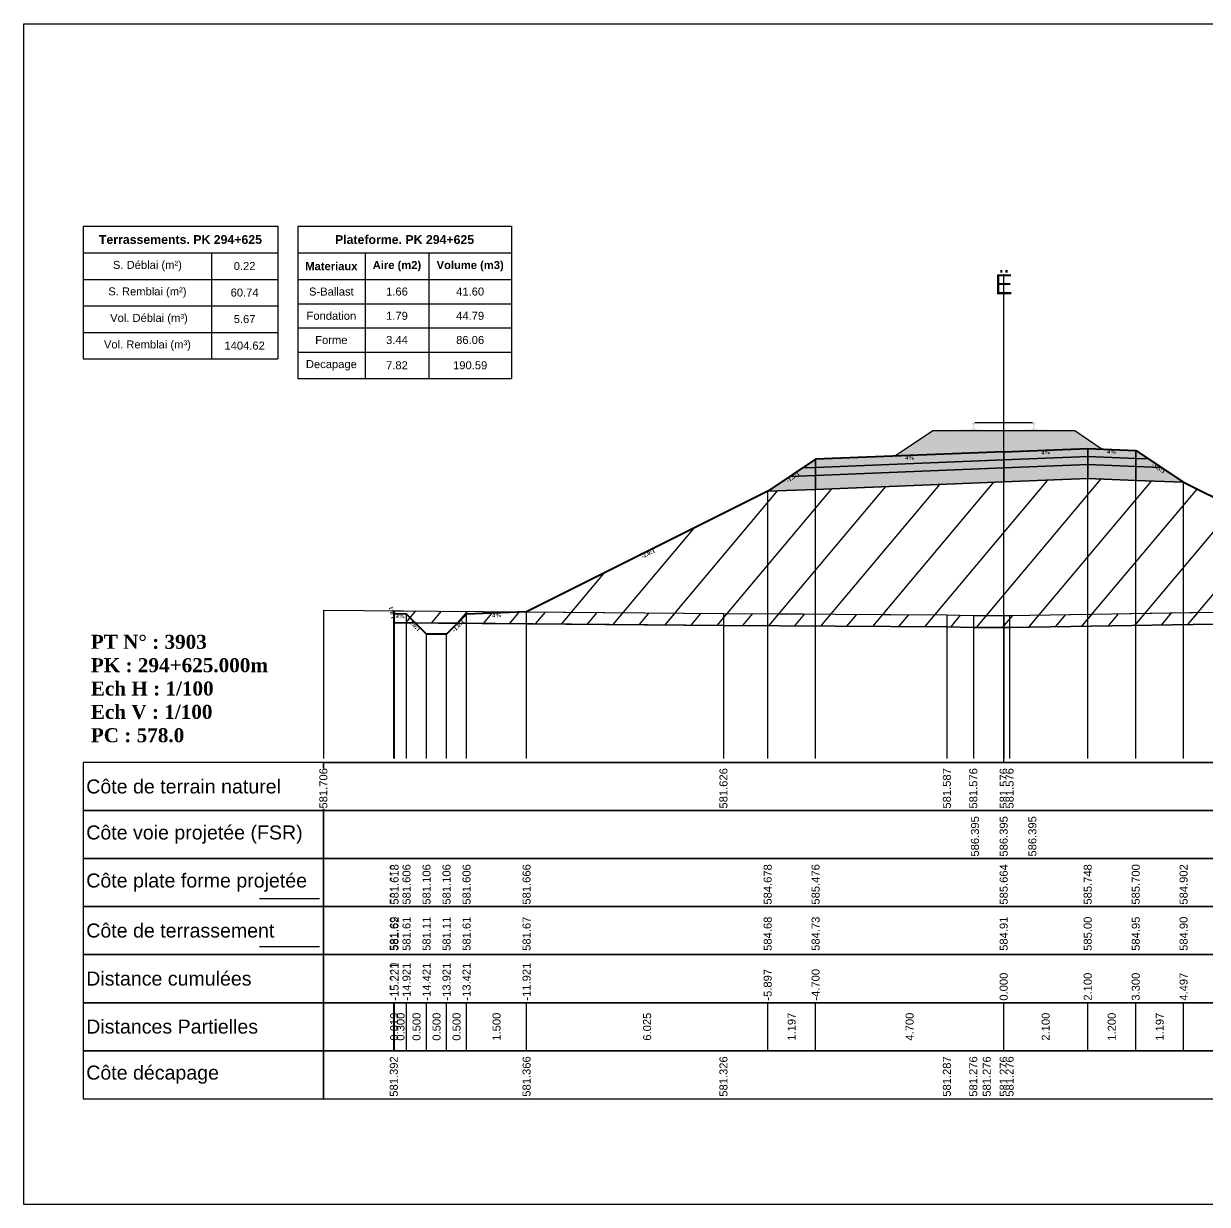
# Model space of a CAD drawing. Header units: millimetres. Extents: x 2762 to 3076, y 916 to 3305.
# Drawn here: x 2797.56 to 2827.14, y 2775.65 to 2805.15 of the extents above; entities that cross this region are included whole.
import ezdxf

# ---------------------------------------------------------------- set-up
doc = ezdxf.new("R2010")
doc.units = ezdxf.units.MM
doc.header["$LTSCALE"] = 2
doc.linetypes.add('CACHE', pattern=[9.525, 6.35, -3.175])
doc.linetypes.add('DASHED', pattern=[0.75, 0.5, -0.25])
for name, color, linetype in [('C-ANNO-TABL', 1, 'Continuous'), ('C-ANNO-TABL-TEXT', 150, 'Continuous'), ('C-ANNO-TABL-TITL', 150, 'Continuous'), ('C-ANNO-TABL-TTBL', 5, 'Continuous'), ('C-ROAD-CORR', 5, 'Continuous'), ('C-ROAD-SCTN', 7, 'Continuous')]:
    doc.layers.add(name, color=color, linetype=linetype)
doc.styles.add('ARIAL', font='arial.ttf')
doc.styles.add('C3D_Etiquette', font='romans.shx')
doc.styles.add('C3D_Profil_Travers', font='romans.shx')
doc.styles.get("Standard").update_dxf_attribs({"font": 'arial.ttf'})

msp = doc.modelspace()

# ---------------------------------------------------------------- hatches: boundary and pattern name
at = {"linetype": 'Continuous', "lineweight": -3}
msp.add_hatch(color=254, dxfattribs=at).paths.add_polyline_path([(2820.837, 2794.795), (2820.837, 2794.98), (2820.952, 2795.001), (2821.3, 2795.001), (2821.3, 2795.007), (2821.226, 2795.007), (2821.226, 2795.016), (2821.227, 2795.017), (2821.229, 2795.018), (2821.23, 2795.018), (2821.25, 2795.02), (2821.253, 2795.02), (2821.256, 2795.022), (2821.284, 2795.032), (2821.287, 2795.033), (2821.288, 2795.035), (2821.289, 2795.036), (2821.29, 2795.04), (2821.291, 2795.047), (2821.292, 2795.056), (2821.293, 2795.067), (2821.293, 2795.091), (2821.292, 2795.107), (2821.292, 2795.113), (2821.291, 2795.119), (2821.29, 2795.123), (2821.29, 2795.125), (2821.289, 2795.129), (2821.288, 2795.13), (2821.287, 2795.132), (2821.286, 2795.133), (2821.285, 2795.134), (2821.269, 2795.14), (2821.267, 2795.141), (2821.266, 2795.142), (2821.265, 2795.144), (2821.265, 2795.146), (2821.265, 2795.164), (2821.266, 2795.169), (2821.267, 2795.171), (2821.269, 2795.173), (2821.271, 2795.175), (2821.274, 2795.176), (2821.275, 2795.176), (2821.279, 2795.177), (2821.283, 2795.178), (2821.286, 2795.178), (2821.29, 2795.178), (2821.295, 2795.178), (2821.298, 2795.178), (2821.301, 2795.179), (2821.305, 2795.178), (2821.308, 2795.178), (2821.312, 2795.178), (2821.317, 2795.178), (2821.32, 2795.178), (2821.324, 2795.177), (2821.328, 2795.176), (2821.329, 2795.176), (2821.331, 2795.175), (2821.334, 2795.173), (2821.336, 2795.171), (2821.337, 2795.169), (2821.337, 2795.164), (2821.337, 2795.146), (2821.337, 2795.144), (2821.337, 2795.142), (2821.336, 2795.141), (2821.334, 2795.14), (2821.318, 2795.134), (2821.317, 2795.133), (2821.315, 2795.132), (2821.314, 2795.13), (2821.314, 2795.129), (2821.313, 2795.125), (2821.312, 2795.123), (2821.312, 2795.119), (2821.311, 2795.113), (2821.31, 2795.107), (2821.31, 2795.091), (2821.31, 2795.067), (2821.311, 2795.056), (2821.312, 2795.047), (2821.313, 2795.04), (2821.314, 2795.036), (2821.315, 2795.035), (2821.316, 2795.033), (2821.318, 2795.032), (2821.347, 2795.022), (2821.35, 2795.02), (2821.353, 2795.02), (2821.373, 2795.018), (2821.374, 2795.018), (2821.375, 2795.017), (2821.376, 2795.016), (2821.376, 2795.007), (2821.302, 2795.007), (2821.302, 2795.001), (2821.506, 2795.001), (2821.638, 2794.97), (2822.472, 2794.97), (2822.603, 2795.001), (2822.807, 2795.001), (2822.807, 2795.007), (2822.733, 2795.007), (2822.733, 2795.016), (2822.734, 2795.017), (2822.736, 2795.018), (2822.737, 2795.018), (2822.757, 2795.02), (2822.76, 2795.02), (2822.763, 2795.022), (2822.791, 2795.032), (2822.794, 2795.033), (2822.795, 2795.035), (2822.796, 2795.036), (2822.797, 2795.04), (2822.798, 2795.047), (2822.799, 2795.056), (2822.8, 2795.067), (2822.8, 2795.091), (2822.799, 2795.107), (2822.799, 2795.113), (2822.798, 2795.119), (2822.797, 2795.123), (2822.797, 2795.125), (2822.796, 2795.129), (2822.795, 2795.13), (2822.794, 2795.132), (2822.793, 2795.133), (2822.792, 2795.134), (2822.776, 2795.14), (2822.774, 2795.141), (2822.773, 2795.142), (2822.772, 2795.144), (2822.772, 2795.146), (2822.772, 2795.164), (2822.773, 2795.169), (2822.774, 2795.171), (2822.776, 2795.173), (2822.778, 2795.175), (2822.781, 2795.176), (2822.782, 2795.176), (2822.786, 2795.177), (2822.79, 2795.178), (2822.793, 2795.178), (2822.797, 2795.178), (2822.802, 2795.178), (2822.805, 2795.178), (2822.808, 2795.179), (2822.812, 2795.178), (2822.815, 2795.178), (2822.819, 2795.178), (2822.824, 2795.178), (2822.827, 2795.178), (2822.831, 2795.177), (2822.835, 2795.176), (2822.836, 2795.176), (2822.838, 2795.175), (2822.841, 2795.173), (2822.843, 2795.171), (2822.844, 2795.169), (2822.844, 2795.164), (2822.844, 2795.146), (2822.844, 2795.144), (2822.844, 2795.142), (2822.843, 2795.141), (2822.841, 2795.14), (2822.825, 2795.134), (2822.824, 2795.133), (2822.822, 2795.132), (2822.821, 2795.13), (2822.821, 2795.129), (2822.82, 2795.125), (2822.819, 2795.123), (2822.819, 2795.119), (2822.818, 2795.113), (2822.817, 2795.107), (2822.817, 2795.091), (2822.817, 2795.067), (2822.818, 2795.056), (2822.819, 2795.047), (2822.82, 2795.04), (2822.821, 2795.036), (2822.822, 2795.035), (2822.823, 2795.033), (2822.825, 2795.032), (2822.854, 2795.022), (2822.857, 2795.02), (2822.86, 2795.02), (2822.88, 2795.018), (2822.881, 2795.018), (2822.882, 2795.017), (2822.883, 2795.016), (2822.883, 2795.007), (2822.809, 2795.007), (2822.809, 2795.001), (2823.157, 2795.001), (2823.272, 2794.98), (2823.272, 2794.795)])
h = msp.add_hatch(dxfattribs=at)
h.set_pattern_fill('GRAVEL', color=252, scale=0.009, style=0)
h.set_pattern_definition([(228.0128, (2819.486781, 2794.566807), (-1.8288, -2.0574), [0.030755, -3.0447435]), (184.96974, (2819.466207, 2794.543947), (2.743199999, 0.228600013), [0.0527764, -5.2248644]), (132.51045, (2819.413629, 2794.539375), (2.286, -2.5146), [0.0372133, -3.684125]), (267.2737, (2819.324475, 2794.482225), (0.2286, 4.572), [0.0480604, -4.7579794]), (292.83365, (2819.322189, 2794.434219), (-1.143, 2.7432), [0.047127, -4.6655827]), (357.2737, (2819.340477, 2794.390785), (-4.572, 0.2286), [0.0480604, -4.7579794]), (37.69424, (2819.388483, 2794.388499), (-2.9718, -2.286), [0.0635574, -6.2921804]), (72.25533, (2819.438775, 2794.427361), (1.6002, 5.0292), [0.0600048, -5.940473]), (121.42957, (2819.457063, 2794.484511), (-1.8288, 2.9718), [0.048223, -4.774099]), (175.23636, (2819.431917, 2794.52566), (2.5146, -0.2286), [0.055054, -2.697654]), (222.39744, (2819.377053, 2794.5302314), (-2.7432, -2.5146), [0.071197, -7.0485095]), (138.81407, (2819.55079, 2794.47994), (-1.6002, 1.3716), [0.0243004, -2.405751]), (171.46923, (2819.532501, 2794.495941), (2.9718, -0.4572), [0.0462314, -4.5769175]), (225, (2819.48678, 2794.5028), (-3e-17, -0.2286), [0.032329, -0.29096]), (203.1986, (2819.47078, 2794.53023), (1.143, 0.4572), [0.01741, -1.723556]), (291.8014, (2819.454777, 2794.523373), (-0.2286, 0.6858), [0.024621, -1.206428]), (30.9638, (2819.46392, 2794.500513), (0.6858, 0.4572), [0.039989, -1.292967]), (161.565, (2819.49821, 2794.52109), (0.4572, -0.2286), [0.028916, -0.693981]), (16.38954, (2819.322189, 2794.523373), (2.286, 0.6858), [0.040508, -4.0102944]), (70.34618, (2819.361051, 2794.534803), (-0.9144, -2.5146), [0.033984, -3.3643994]), (293.1986, (2819.49821, 2794.566807), (-0.4572, 1.143), [0.034819, -1.7061465]), (343.61046, (2819.511927, 2794.534803), (-2.286, 0.6858), [0.040508, -4.0102944]), (339.44395, (2819.32219, 2794.381641), (-1.143, 0.4572), [0.039063, -1.914096]), (294.77514, (2819.358765, 2794.367925), (-1.143, 2.5146), [0.0327305, -3.2403234]), (66.8014, (2819.500497, 2794.338207), (0.4572, 1.143), [0.034819, -1.7061465]), (17.35402, (2819.514213, 2794.370211), (-2.9718, -0.9144), [0.0383204, -3.793714]), (69.44395, (2819.388483, 2794.338207), (-0.4572, -1.143), [0.0195316, -1.933628]), (101.3099, (2819.48678, 2794.338207), (-0.2286, 0.9144), [0.011656, -1.1539795]), (165.9638, (2819.484495, 2794.34964), (0.6858, -0.2286), [0.047127, -0.895415]), (186.009, (2819.438775, 2794.361067), (2.286, 0.2286), [0.043674, -4.323723]), (303.69, (2819.46392, 2794.47994), (-0.2286, 0.4572), [0.032969, -0.79126]), (353.15723, (2819.482209, 2794.452507), (3.8862, -0.4572), [0.05756, -5.698441]), (60.9454, (2819.53936, 2794.44565), (-0.9144, -1.6002), [0.023536, -2.330045]), (90, (2819.5508, 2794.46622), (-0.2286, 0.2286), [0.013716, -0.214884]), (120.25644, (2819.434203, 2794.367925), (0.9144, -1.6002), [0.031758, -3.1440547]), (48.0128, (2819.418201, 2794.395357), (1.8288, 2.0574), [0.06151, -3.0139886]), (0, (2819.45935, 2794.44108), (0.2286, 0.2286), [0.059436, -0.169164]), (325.30485, (2819.518785, 2794.441077), (2.286, -1.6002), [0.036145, -3.5783385]), (254.0546, (2819.548503, 2794.420503), (-0.2286, -0.9144), [0.033285, -1.6309485]), (207.64598, (2819.539359, 2794.388499), (-4.3434, -2.286), [0.054193, -5.365122]), (175.42608, (2819.491353, 2794.363353), (-2.9718, 0.2286), [0.0573327, -5.675926])])
h.paths.add_polyline_path([(2819.322, 2794.338), (2820.28, 2794.977), (2823.83, 2794.977), (2824.519, 2794.517), (2824.155, 2794.532)])
h = msp.add_hatch(color=11, dxfattribs=at)
h.paths.add_polyline_path([(2825.355, 2794.284), (2825.355, 2794.484), (2825.674, 2794.271)])
h.paths.add_polyline_path([(2824.155, 2794.332), (2824.155, 2794.532), (2825.355, 2794.484), (2825.355, 2794.284)])
h.paths.add_polyline_path([(2822.055, 2794.248), (2822.055, 2794.448), (2824.155, 2794.532), (2824.155, 2794.332)])
h.paths.add_polyline_path([(2817.355, 2794.06), (2817.355, 2794.26), (2822.055, 2794.448), (2822.055, 2794.248)])
h.paths.add_polyline_path([(2817.035, 2794.047), (2817.355, 2794.26), (2817.355, 2794.06)])
h = msp.add_hatch(color=30, dxfattribs=at)
h.paths.add_polyline_path([(2825.355, 2794.084), (2825.355, 2794.284), (2825.674, 2794.271), (2825.993, 2794.058)])
h.paths.add_polyline_path([(2824.155, 2794.132), (2824.155, 2794.332), (2825.355, 2794.284), (2825.355, 2794.084)])
h.paths.add_polyline_path([(2822.055, 2794.048), (2822.055, 2794.248), (2824.155, 2794.332), (2824.155, 2794.132)])
h.paths.add_polyline_path([(2817.355, 2793.86), (2817.355, 2794.06), (2822.055, 2794.248), (2822.055, 2794.048)])
h.paths.add_polyline_path([(2816.716, 2793.834), (2817.035, 2794.047), (2817.355, 2794.06), (2817.355, 2793.86)])
h = msp.add_hatch(color=83, dxfattribs=at)
h.paths.add_polyline_path([(2825.355, 2793.734), (2825.355, 2794.084), (2825.993, 2794.058), (2826.551, 2793.686)])
h.paths.add_polyline_path([(2824.155, 2793.782), (2824.155, 2794.132), (2825.355, 2794.084), (2825.355, 2793.734)])
h.paths.add_polyline_path([(2822.055, 2793.698), (2822.055, 2794.048), (2824.155, 2794.132), (2824.155, 2793.782)])
h.paths.add_polyline_path([(2817.355, 2793.51), (2817.355, 2793.86), (2822.055, 2794.048), (2822.055, 2793.698)])
h.paths.add_polyline_path([(2816.158, 2793.462), (2816.716, 2793.834), (2817.355, 2793.86), (2817.355, 2793.51)])
h = msp.add_hatch(dxfattribs=at)
h.set_pattern_fill('_U', color=3, angle=50, style=0, pattern_type=0)
h.set_pattern_definition([(50, (2808.4071, 2790.1632), (-0.766044, 0.642788), [])])
h.paths.add_polyline_path([(2808.407, 2790.163), (2808.633, 2790.389), (2810.133, 2790.449), (2816.158, 2793.462), (2824.155, 2793.782), (2826.551, 2793.686), (2832.867, 2790.528), (2832.867, 2790.228), (2822.203, 2790.06), (2821.296, 2790.059), (2820.635, 2790.071), (2815.053, 2790.11)])
h.paths.add_polyline_path([(2806.815, 2790.176), (2806.815, 2790.476), (2806.833, 2790.401), (2807.133, 2790.389), (2807.351, 2790.172)])
h = msp.add_hatch(dxfattribs=at)
h.set_pattern_fill('_U', color=150, scale=0.5, angle=50, style=0, pattern_type=0)
h.set_pattern_definition([(50, (2808.4071, 2790.1632), (-0.383022, 0.321394), [])])
h.paths.add_polyline_path([(2808.407, 2790.163), (2808.633, 2790.389), (2810.133, 2790.449), (2815.053, 2790.41), (2820.635, 2790.371), (2821.296, 2790.359), (2822.203, 2790.36), (2832.867, 2790.528), (2832.867, 2790.228), (2822.203, 2790.06), (2821.296, 2790.059), (2820.635, 2790.071), (2815.053, 2790.11)])
h.paths.add_polyline_path([(2806.815, 2790.476), (2810.133, 2790.449), (2808.633, 2790.389), (2808.407, 2790.163), (2807.351, 2790.172), (2807.133, 2790.389), (2806.833, 2790.401)])
h.paths.add_polyline_path([(2806.815, 2790.176), (2806.815, 2790.476), (2806.833, 2790.401), (2807.133, 2790.389), (2807.351, 2790.172)])

# ---------------------------------------------------------------- linework, layer by layer
at = {"color": 7, "linetype": 'Continuous', "lineweight": -3}
for p, q in [((2822.055, 2786.684), (2822.055, 2798.884)), ((2805.054, 2786.684), (2839.056, 2786.684)), ((2806.815, 2779.484), (2806.815, 2780.684)), ((2806.833, 2779.484), (2806.833, 2780.684)), ((2806.833, 2779.484), (2806.833, 2780.684)), ((2807.133, 2779.484), (2807.133, 2780.684)), ((2807.133, 2779.484), (2807.133, 2780.684)), ((2807.633, 2779.484), (2807.633, 2780.684)), ((2807.633, 2779.484), (2807.633, 2780.684)), ((2808.133, 2779.484), (2808.133, 2780.684)), ((2808.133, 2779.484), (2808.133, 2780.684)), ((2808.633, 2779.484), (2808.633, 2780.684)), ((2808.633, 2779.484), (2808.633, 2780.684)), ((2810.133, 2779.484), (2810.133, 2780.684)), ((2810.133, 2779.484), (2810.133, 2780.684)), ((2816.158, 2779.484), (2816.158, 2780.684)), ((2816.158, 2779.484), (2816.158, 2780.684)), ((2817.355, 2779.484), (2817.355, 2780.684)), ((2817.355, 2779.484), (2817.355, 2780.684)), ((2822.055, 2779.484), (2822.055, 2780.684)), ((2822.055, 2779.484), (2822.055, 2780.684)), ((2824.155, 2779.484), (2824.155, 2780.684)), ((2824.155, 2779.484), (2824.155, 2780.684)), ((2825.355, 2779.484), (2825.355, 2780.684)), ((2825.355, 2779.484), (2825.355, 2780.684)), ((2826.551, 2779.484), (2826.551, 2780.684)), ((2826.551, 2779.484), (2826.551, 2780.684))]:
    msp.add_line(p, q, dxfattribs=at)
at = {"color": 251, "linetype": 'Continuous', "lineweight": -3}
for p, q in [((2819.322, 2794.338), (2820.28, 2794.977)), ((2820.28, 2794.977), (2823.83, 2794.977)), ((2823.83, 2794.977), (2824.519, 2794.517)), ((2824.155, 2794.532), (2819.322, 2794.338)), ((2822.055, 2794.448), (2824.155, 2794.532)), ((2824.519, 2794.517), (2824.155, 2794.532)), ((2824.155, 2794.332), (2824.155, 2794.532)), ((2824.155, 2794.532), (2825.355, 2794.484)), ((2824.155, 2794.532), (2824.155, 2794.332)), ((2817.035, 2794.047), (2817.355, 2794.26)), ((2817.355, 2794.26), (2822.055, 2794.448)), ((2817.355, 2794.06), (2817.355, 2794.26)), ((2817.355, 2794.26), (2817.355, 2794.06)), ((2822.055, 2794.248), (2817.355, 2794.06)), ((2822.055, 2794.248), (2822.055, 2794.448)), ((2822.055, 2794.448), (2822.055, 2794.248)), ((2824.155, 2794.332), (2822.055, 2794.248)), ((2825.355, 2794.284), (2824.155, 2794.332)), ((2825.355, 2794.284), (2825.355, 2794.484)), ((2825.355, 2794.484), (2825.674, 2794.271)), ((2825.355, 2794.484), (2825.355, 2794.284)), ((2825.674, 2794.271), (2825.355, 2794.284)), ((2817.355, 2794.06), (2817.035, 2794.047))]:
    msp.add_line(p, q, dxfattribs=at)
at = {"color": 53, "linetype": 'Continuous', "lineweight": -3}
for p, q in [((2817.355, 2794.06), (2822.055, 2794.248)), ((2822.055, 2794.248), (2824.155, 2794.332)), ((2822.055, 2794.048), (2822.055, 2794.248)), ((2822.055, 2794.248), (2822.055, 2794.048)), ((2824.155, 2794.132), (2824.155, 2794.332)), ((2824.155, 2794.332), (2825.355, 2794.284)), ((2824.155, 2794.332), (2824.155, 2794.132)), ((2825.355, 2794.084), (2825.355, 2794.284)), ((2825.355, 2794.284), (2825.674, 2794.271)), ((2825.355, 2794.284), (2825.355, 2794.084)), ((2825.674, 2794.271), (2825.993, 2794.058)), ((2816.716, 2793.834), (2817.035, 2794.047)), ((2817.035, 2794.047), (2817.355, 2794.06)), ((2817.355, 2793.86), (2817.355, 2794.06)), ((2817.355, 2794.06), (2817.355, 2793.86)), ((2822.055, 2794.048), (2817.355, 2793.86)), ((2817.355, 2793.86), (2822.055, 2794.048)), ((2824.155, 2794.132), (2822.055, 2794.048)), ((2822.055, 2794.048), (2824.155, 2794.132)), ((2822.055, 2793.698), (2822.055, 2794.048)), ((2822.055, 2794.048), (2822.055, 2793.698)), ((2825.355, 2794.084), (2824.155, 2794.132)), ((2824.155, 2793.782), (2824.155, 2794.132)), ((2824.155, 2794.132), (2825.355, 2794.084)), ((2824.155, 2794.132), (2824.155, 2793.782)), ((2825.993, 2794.058), (2825.355, 2794.084)), ((2825.355, 2793.734), (2825.355, 2794.084)), ((2825.355, 2794.084), (2825.993, 2794.058)), ((2825.355, 2794.084), (2825.355, 2793.734)), ((2825.993, 2794.058), (2826.551, 2793.686)), ((2816.158, 2793.462), (2816.716, 2793.834)), ((2817.355, 2793.86), (2816.716, 2793.834)), ((2816.716, 2793.834), (2817.355, 2793.86)), ((2817.355, 2793.51), (2817.355, 2793.86)), ((2817.355, 2793.86), (2817.355, 2793.51)), ((2822.055, 2793.698), (2817.355, 2793.51)), ((2824.155, 2793.782), (2822.055, 2793.698)), ((2825.355, 2793.734), (2824.155, 2793.782)), ((2826.551, 2793.686), (2825.355, 2793.734)), ((2817.355, 2793.51), (2816.158, 2793.462))]:
    msp.add_line(p, q, dxfattribs=at)
at = {"color": 253, "linetype": 'Continuous', "lineweight": -3}
for p, q in [((2816.158, 2793.462), (2824.155, 2793.782)), ((2824.155, 2793.782), (2826.551, 2793.686)), ((2826.551, 2793.686), (2832.867, 2790.528)), ((2810.133, 2790.449), (2816.158, 2793.462)), ((2806.815, 2790.476), (2810.133, 2790.449)), ((2806.833, 2790.401), (2806.815, 2790.476)), ((2806.815, 2790.176), (2806.815, 2790.476)), ((2806.815, 2790.476), (2806.833, 2790.401)), ((2806.815, 2790.176), (2806.815, 2790.476)), ((2806.815, 2790.476), (2806.833, 2790.401)), ((2807.133, 2790.389), (2806.833, 2790.401)), ((2806.833, 2790.401), (2807.133, 2790.389)), ((2806.833, 2790.401), (2807.133, 2790.389)), ((2807.351, 2790.172), (2807.133, 2790.389)), ((2807.133, 2790.389), (2807.351, 2790.172)), ((2807.133, 2790.389), (2807.351, 2790.172)), ((2808.407, 2790.163), (2808.633, 2790.389)), ((2808.633, 2790.389), (2808.407, 2790.163)), ((2808.407, 2790.163), (2808.633, 2790.389)), ((2808.633, 2790.389), (2810.133, 2790.449)), ((2810.133, 2790.449), (2808.633, 2790.389)), ((2808.633, 2790.389), (2810.133, 2790.449)), ((2810.133, 2790.449), (2815.053, 2790.41)), ((2815.053, 2790.41), (2820.635, 2790.371)), ((2822.203, 2790.36), (2832.867, 2790.528)), ((2807.351, 2790.172), (2806.815, 2790.176)), ((2807.351, 2790.172), (2806.815, 2790.176)), ((2808.407, 2790.163), (2807.351, 2790.172)), ((2807.351, 2790.172), (2808.407, 2790.163)), ((2807.633, 2789.889), (2807.351, 2790.172)), ((2808.407, 2790.163), (2808.133, 2789.889)), ((2815.053, 2790.11), (2808.407, 2790.163)), ((2815.053, 2790.11), (2808.407, 2790.163)), ((2820.635, 2790.071), (2815.053, 2790.11)), ((2820.635, 2790.071), (2815.053, 2790.11)), ((2820.635, 2790.371), (2821.296, 2790.359)), ((2821.296, 2790.359), (2822.203, 2790.36)), ((2832.867, 2790.228), (2822.203, 2790.06)), ((2832.867, 2790.228), (2822.203, 2790.06)), ((2808.133, 2789.889), (2807.633, 2789.889)), ((2821.296, 2790.059), (2820.635, 2790.071)), ((2821.296, 2790.059), (2820.635, 2790.071)), ((2822.203, 2790.06), (2821.296, 2790.059)), ((2822.203, 2790.06), (2821.296, 2790.059))]:
    msp.add_line(p, q, dxfattribs=at)
at = {"color": 8, "linetype": 'CACHE', "lineweight": -3}
for p, q in [((2822.055, 2786.784), (2822.055, 2793.698)), ((2822.055, 2786.784), (2822.055, 2793.698)), ((2824.155, 2786.784), (2824.155, 2793.782)), ((2825.355, 2786.784), (2825.355, 2793.734)), ((2826.551, 2786.784), (2826.551, 2793.686)), ((2816.158, 2786.784), (2816.158, 2793.462)), ((2817.355, 2786.784), (2817.355, 2793.51)), ((2806.815, 2786.784), (2806.815, 2790.476)), ((2806.833, 2786.784), (2806.833, 2790.401)), ((2807.133, 2786.784), (2807.133, 2790.389)), ((2808.633, 2786.784), (2808.633, 2790.389)), ((2810.133, 2786.784), (2810.133, 2790.449)), ((2807.633, 2786.784), (2807.633, 2789.889)), ((2808.133, 2786.784), (2808.133, 2789.889))]:
    msp.add_line(p, q, dxfattribs=at)
at = {"color": 105, "linetype": 'DASHED', "lineweight": -3, "ltscale": 2}
for p, q in [((2805.055, 2790.49), (2815.053, 2790.41)), ((2815.053, 2790.41), (2820.635, 2790.371)), ((2822.203, 2790.36), (2839.055, 2790.626)), ((2820.635, 2790.371), (2821.296, 2790.359)), ((2821.296, 2790.359), (2822.055, 2790.36)), ((2822.055, 2790.36), (2822.203, 2790.36))]:
    msp.add_line(p, q, dxfattribs=at)
at = {"color": 98, "linetype": 'CACHE', "lineweight": -3}
for p, q in [((2805.055, 2790.49), (2805.055, 2786.784)), ((2815.053, 2790.41), (2815.053, 2786.784)), ((2820.635, 2790.371), (2820.635, 2786.784)), ((2821.296, 2790.359), (2821.296, 2786.784)), ((2822.055, 2790.36), (2822.055, 2786.784)), ((2822.203, 2790.36), (2822.203, 2786.784))]:
    msp.add_line(p, q, dxfattribs=at)
at = {"color": 6, "linetype": 'Continuous', "lineweight": -3}
for p, q in [((2806.815, 2790.176), (2810.133, 2790.149)), ((2810.133, 2790.149), (2815.053, 2790.11)), ((2815.053, 2790.11), (2820.635, 2790.071)), ((2822.203, 2790.06), (2832.867, 2790.228)), ((2820.635, 2790.071), (2821.296, 2790.059)), ((2821.296, 2790.059), (2821.632, 2790.06)), ((2821.632, 2790.06), (2822.055, 2790.06)), ((2822.055, 2790.06), (2822.203, 2790.06))]:
    msp.add_line(p, q, dxfattribs=at)
at = {"color": 154, "linetype": 'Continuous', "lineweight": -3}
msp.add_line((2803.454, 2783.284), (2804.954, 2783.284), dxfattribs=at)
at = {"color": 1, "linetype": 'Continuous', "lineweight": -3}
msp.add_line((2803.454, 2782.084), (2804.954, 2782.084), dxfattribs=at)
at = {"color": 7, "linetype": 'Continuous', "lineweight": -3}
for points in [[(2805.054, 2785.484), (2805.054, 2786.684), (2799.054, 2786.684), (2799.054, 2785.484)], [(2805.054, 2785.484), (2839.056, 2785.484), (2839.056, 2786.684), (2805.054, 2786.684)], [(2805.054, 2784.284), (2805.054, 2785.484), (2799.054, 2785.484), (2799.054, 2784.284)], [(2805.054, 2784.284), (2839.056, 2784.284), (2839.056, 2785.484), (2805.054, 2785.484)], [(2805.054, 2783.084), (2805.054, 2784.284), (2799.054, 2784.284), (2799.054, 2783.084)], [(2805.054, 2783.084), (2839.056, 2783.084), (2839.056, 2784.284), (2805.054, 2784.284)], [(2805.054, 2781.884), (2805.054, 2783.084), (2799.054, 2783.084), (2799.054, 2781.884)], [(2805.054, 2781.884), (2839.056, 2781.884), (2839.056, 2783.084), (2805.054, 2783.084)], [(2805.054, 2780.684), (2805.054, 2781.884), (2799.054, 2781.884), (2799.054, 2780.684)], [(2805.054, 2780.684), (2839.056, 2780.684), (2839.056, 2781.884), (2805.054, 2781.884)], [(2805.054, 2779.484), (2805.054, 2780.684), (2799.054, 2780.684), (2799.054, 2779.484)], [(2805.054, 2779.484), (2839.056, 2779.484), (2839.056, 2780.684), (2805.054, 2780.684)], [(2805.054, 2778.284), (2805.054, 2779.484), (2799.054, 2779.484), (2799.054, 2778.284)], [(2805.054, 2778.284), (2839.056, 2778.284), (2839.056, 2779.484), (2805.054, 2779.484)]]:
    msp.add_3dface(points, dxfattribs=at)
at = {"layer": 'C-ANNO-TABL', "color": 7, "linetype": 'Continuous', "lineweight": -3}
for p, q in [((2799.054, 2799.419), (2802.26, 2799.419)), ((2802.26, 2799.419), (2803.913, 2799.419)), ((2802.26, 2799.419), (2802.26, 2798.757)), ((2804.413, 2799.416), (2806.095, 2799.416)), ((2806.095, 2799.416), (2807.691, 2799.416)), ((2806.095, 2799.416), (2806.095, 2798.754)), ((2807.691, 2799.416), (2809.753, 2799.416)), ((2807.691, 2799.416), (2807.691, 2798.754)), ((2799.054, 2798.757), (2802.26, 2798.757)), ((2802.26, 2798.757), (2803.913, 2798.757)), ((2802.26, 2798.757), (2802.26, 2798.095)), ((2804.413, 2798.754), (2806.095, 2798.754)), ((2806.095, 2798.754), (2807.691, 2798.754)), ((2806.095, 2798.754), (2806.095, 2798.147)), ((2807.691, 2798.754), (2809.753, 2798.754)), ((2807.691, 2798.754), (2807.691, 2798.147)), ((2799.054, 2798.095), (2802.26, 2798.095)), ((2802.26, 2798.095), (2803.913, 2798.095)), ((2802.26, 2798.095), (2802.26, 2797.432)), ((2804.413, 2798.147), (2806.095, 2798.147)), ((2806.095, 2798.147), (2807.691, 2798.147)), ((2806.095, 2798.147), (2806.095, 2797.543)), ((2807.691, 2798.147), (2809.753, 2798.147)), ((2807.691, 2798.147), (2807.691, 2797.543)), ((2804.413, 2797.543), (2806.095, 2797.543)), ((2806.095, 2797.543), (2807.691, 2797.543)), ((2806.095, 2797.543), (2806.095, 2796.939)), ((2807.691, 2797.543), (2809.753, 2797.543)), ((2807.691, 2797.543), (2807.691, 2796.939)), ((2799.054, 2797.432), (2802.26, 2797.432)), ((2802.26, 2797.432), (2803.913, 2797.432)), ((2802.26, 2797.432), (2802.26, 2796.77)), ((2804.413, 2796.939), (2806.095, 2796.939)), ((2806.095, 2796.939), (2807.691, 2796.939)), ((2806.095, 2796.939), (2806.095, 2796.28)), ((2807.691, 2796.939), (2809.753, 2796.939)), ((2807.691, 2796.939), (2807.691, 2796.28))]:
    msp.add_line(p, q, dxfattribs=at)
at = {"layer": 'C-ANNO-TABL-TTBL', "color": 7, "linetype": 'Continuous', "lineweight": -3}
for p, q in [((2799.054, 2800.084), (2803.913, 2800.084)), ((2799.054, 2800.084), (2799.054, 2799.419)), ((2803.913, 2800.084), (2803.913, 2799.419)), ((2804.413, 2800.084), (2809.753, 2800.084)), ((2804.413, 2800.084), (2804.413, 2799.416)), ((2809.753, 2800.084), (2809.753, 2799.416)), ((2799.054, 2799.419), (2799.054, 2798.757)), ((2803.913, 2799.419), (2803.913, 2798.757)), ((2804.413, 2799.416), (2804.413, 2798.754)), ((2809.753, 2799.416), (2809.753, 2798.754)), ((2799.054, 2798.757), (2799.054, 2798.095)), ((2803.913, 2798.757), (2803.913, 2798.095)), ((2804.413, 2798.754), (2804.413, 2798.147)), ((2809.753, 2798.754), (2809.753, 2798.147)), ((2799.054, 2798.095), (2799.054, 2797.432)), ((2803.913, 2798.095), (2803.913, 2797.432)), ((2804.413, 2798.147), (2804.413, 2797.543)), ((2809.753, 2798.147), (2809.753, 2797.543)), ((2804.413, 2797.543), (2804.413, 2796.939)), ((2809.753, 2797.543), (2809.753, 2796.939)), ((2799.054, 2797.432), (2799.054, 2796.77)), ((2803.913, 2797.432), (2803.913, 2796.77)), ((2804.413, 2796.939), (2804.413, 2796.28)), ((2809.753, 2796.939), (2809.753, 2796.28)), ((2799.054, 2796.77), (2802.26, 2796.77)), ((2802.26, 2796.77), (2803.913, 2796.77)), ((2804.413, 2796.28), (2806.095, 2796.28)), ((2806.095, 2796.28), (2807.691, 2796.28)), ((2807.691, 2796.28), (2809.753, 2796.28))]:
    msp.add_line(p, q, dxfattribs=at)
at = {"layer": 'C-ROAD-CORR', "color": 1, "linetype": 'Continuous', "lineweight": 40}
for p, q in [((2822.055, 2794.448), (2824.155, 2794.532)), ((2824.155, 2794.532), (2825.355, 2794.484)), ((2817.355, 2794.26), (2816.158, 2793.462)), ((2822.055, 2794.448), (2817.355, 2794.26)), ((2825.355, 2794.484), (2826.551, 2793.686)), ((2826.551, 2793.686), (2832.867, 2790.528)), ((2816.158, 2793.462), (2810.133, 2790.449)), ((2806.833, 2790.401), (2806.815, 2790.476)), ((2807.133, 2790.389), (2806.833, 2790.401)), ((2807.633, 2789.889), (2807.133, 2790.389)), ((2808.633, 2790.389), (2808.133, 2789.889)), ((2810.133, 2790.449), (2808.633, 2790.389)), ((2808.133, 2789.889), (2807.633, 2789.889))]:
    msp.add_line(p, q, dxfattribs=at)
at = {"layer": 'C-ROAD-CORR', "color": 102, "linetype": 'Continuous', "lineweight": -3, "ltscale": 0.5}
for p, q in [((2822.055, 2793.698), (2817.355, 2793.51)), ((2822.055, 2793.698), (2824.155, 2793.782)), ((2824.155, 2793.782), (2825.355, 2793.734)), ((2825.355, 2793.734), (2826.551, 2793.686)), ((2817.355, 2793.51), (2816.158, 2793.462))]:
    msp.add_line(p, q, dxfattribs=at)
at = {"layer": 'C-ROAD-CORR', "color": 1, "linetype": 'Continuous', "lineweight": -3}
for p, q in [((2807.633, 2789.889), (2807.133, 2790.389)), ((2808.633, 2790.389), (2808.133, 2789.889))]:
    msp.add_line(p, q, dxfattribs=at)
at = {"layer": 'C-ROAD-SCTN', "color": 154, "linetype": 'Continuous', "lineweight": -3}
for p, q in [((2821.337, 2795.179), (2822.055, 2795.179)), ((2822.055, 2795.179), (2822.772, 2795.179)), ((2822.055, 2794.448), (2824.155, 2794.532)), ((2824.155, 2794.532), (2825.355, 2794.484)), ((2816.158, 2793.462), (2817.355, 2794.26)), ((2817.355, 2794.26), (2822.055, 2794.448)), ((2825.355, 2794.484), (2826.551, 2793.686)), ((2826.551, 2793.686), (2832.867, 2790.528)), ((2810.133, 2790.449), (2816.158, 2793.462)), ((2806.815, 2790.476), (2806.833, 2790.401)), ((2806.833, 2790.401), (2807.133, 2790.389)), ((2807.133, 2790.389), (2807.633, 2789.889)), ((2808.133, 2789.889), (2808.633, 2790.389)), ((2808.633, 2790.389), (2810.133, 2790.449)), ((2807.633, 2789.889), (2808.133, 2789.889))]:
    msp.add_line(p, q, dxfattribs=at)
at = {"layer": 'C-ROAD-SCTN', "color": 140, "linetype": 'Continuous', "lineweight": -3}
for p, q in [((2819.322, 2794.338), (2820.28, 2794.977)), ((2820.28, 2794.977), (2820.323, 2794.977)), ((2820.323, 2794.977), (2822.055, 2794.977)), ((2822.055, 2794.977), (2823.786, 2794.977)), ((2823.786, 2794.977), (2823.83, 2794.977)), ((2823.83, 2794.977), (2824.519, 2794.517))]:
    msp.add_line(p, q, dxfattribs=at)
at = {"layer": 'C-ROAD-SCTN', "color": 1, "linetype": 'Continuous', "lineweight": -3}
for p, q in [((2817.355, 2793.51), (2822.055, 2793.698)), ((2822.055, 2793.698), (2824.155, 2793.782)), ((2824.155, 2793.782), (2825.355, 2793.734)), ((2825.355, 2793.734), (2826.551, 2793.686)), ((2826.551, 2793.686), (2832.867, 2790.528)), ((2810.133, 2790.449), (2816.158, 2793.462)), ((2816.158, 2793.462), (2817.355, 2793.51)), ((2806.815, 2790.476), (2806.833, 2790.401)), ((2806.833, 2790.401), (2807.133, 2790.389)), ((2807.133, 2790.389), (2807.633, 2789.889)), ((2808.133, 2789.889), (2808.633, 2790.389)), ((2808.633, 2790.389), (2810.133, 2790.449)), ((2807.633, 2789.889), (2808.133, 2789.889))]:
    msp.add_line(p, q, dxfattribs=at)

# ---------------------------------------------------------------- texts
at = {"color": 7, "linetype": 'Continuous', "lineweight": -3}
for s, insert, char_height, attachment_point, style in [('{\\fWingdings|b0|i0|c2|p0;Ë}', (2822.055, 2798.384), 0.5, 8, 'C3D_Profil_Travers'), ('{\\fTimes New Roman|b1|i0|c0|p18;PT N° : 3903\\PPK : 294+625.000m\\PEch H : 1/100\\PEch V : 1/100\\PPC : 578.0}', (2799.243, 2787.184), 0.35, 7, 'C3D_Profil_Travers'), ('{\\fArial|b0|i0|c0|p34;Côte de terrain naturel}', (2799.129, 2786.084), 0.35, 4, 'C3D_Etiquette'), ('{\\fArial|b0|i0|c0|p34;Côte plate forme projetée}', (2799.129, 2783.684), 0.35, 4, 'C3D_Etiquette'), ('{\\fArial|b0|i0|c0|p34;Côte de terrassement}', (2799.129, 2782.484), 0.35, 4, 'C3D_Etiquette'), ('{\\fArial|b0|i0|c0|p34;Distance cumulées}', (2799.129, 2781.284), 0.35, 4, 'C3D_Etiquette'), ('{\\fArial|b0|i0|c0|p34;Distances Partielles}', (2799.129, 2780.084), 0.35, 4, 'C3D_Etiquette'), ('{\\fArial|b0|i0|c0|p34;Côte décapage}', (2799.129, 2778.884), 0.35, 4, 'C3D_Etiquette')]:
    msp.add_mtext(s, dxfattribs=dict(at, insert=insert, char_height=char_height, attachment_point=attachment_point, style=style))
at = {"color": 7, "linetype": 'Continuous', "lineweight": -3, "char_height": 0.1, "style": 'C3D_Etiquette'}
for s, insert, width, attachment_point, rotation in [('{\\fTimes New Roman|b1|i0|c0|p18;4%}', (2819.705, 2794.35), 0.42071, 2, 2.2906), ('{\\fTimes New Roman|b1|i0|c0|p18;4%}', (2823.105, 2794.486), 0.37094, 2, 2.2906), ('{\\fTimes New Roman|b1|i0|c0|p18;4%}', (2824.754, 2794.504), 0.42071, 2, 357.7094), ('{\\fTimes New Roman|b1|i0|c0|p18;-1.5:1}', (2816.758, 2793.857), 0.34598, 2, 33.6901), ('{\\fTimes New Roman|b1|i0|c0|p18;-1.5:1}', (2825.951, 2794.081), 0.34598, 2, 326.3099), ('{\\fTimes New Roman|b1|i0|c0|p18;-2.0:1}', (2813.147, 2791.952), 0.34598, 2, 26.5651), ('{\\fTimes New Roman|b1|i0|c0|p18;1.0:1}', (2806.82, 2790.438), 0.29446, 8, 104.0362), ('{\\fTimes New Roman|b1|i0|c0|p18;4%}', (2806.983, 2790.391), 0.37094, 2, 357.7094), ('{\\fTimes New Roman|b1|i0|c0|p18;4%}', (2809.383, 2790.415), 0.42071, 2, 2.2906), ('{\\fTimes New Roman|b1|i0|c0|p18;1.0:1}', (2807.38, 2790.137), 0.29001, 2, 315), ('{\\fTimes New Roman|b1|i0|c0|p18;-1.0:1}', (2808.386, 2790.137), 0.34598, 2, 45)]:
    msp.add_mtext(s, dxfattribs=dict(at, insert=insert, width=width, attachment_point=attachment_point, rotation=rotation))
at = {"color": 7, "linetype": 'Continuous', "lineweight": -3, "insert": (2799.129, 2784.884), "char_height": 0.35, "attachment_point": 4}
msp.add_mtext('{\\fArial|b0|i0|c0|p34;Côte voie projetée (FSR)}', dxfattribs=at)
at = {"color": 7, "linetype": 'Continuous', "lineweight": -3, "char_height": 0.2, "rotation": 90, "style": 'C3D_Profil_Travers'}
for s, insert, attachment_point in [('{\\fArial|b0|i0|c0|p34;581.69}', (2806.815, 2781.979), 4), ('{\\fArial|b0|i0|c0|p34;581.62}', (2806.833, 2781.979), 4), ('{\\fArial|b0|i0|c0|p34;581.61}', (2807.133, 2781.979), 4), ('{\\fArial|b0|i0|c0|p34;581.11}', (2807.633, 2781.979), 4), ('{\\fArial|b0|i0|c0|p34;581.11}', (2808.133, 2781.979), 4), ('{\\fArial|b0|i0|c0|p34;581.61}', (2808.633, 2781.979), 4), ('{\\fArial|b0|i0|c0|p34;581.67}', (2810.133, 2781.979), 4), ('{\\fArial|b0|i0|c0|p34;584.68}', (2816.158, 2781.979), 4), ('{\\fArial|b0|i0|c0|p34;584.73}', (2817.355, 2781.979), 4), ('{\\fArial|b0|i0|c0|p34;584.91}', (2822.055, 2781.979), 4), ('{\\fArial|b0|i0|c0|p34;585.00}', (2824.155, 2781.979), 4), ('{\\fArial|b0|i0|c0|p34;584.95}', (2825.355, 2781.979), 4), ('{\\fArial|b0|i0|c0|p34;584.90}', (2826.551, 2781.979), 4), ('{\\fArial|b0|i0|c0|p34;0.019}', (2806.824, 2780.084), 5), ('{\\fArial|b0|i0|c0|p34;0.300}', (2806.983, 2780.084), 5), ('{\\fArial|b0|i0|c0|p34;0.500}', (2807.383, 2780.084), 5), ('{\\fArial|b0|i0|c0|p34;0.500}', (2807.883, 2780.084), 5), ('{\\fArial|b0|i0|c0|p34;0.500}', (2808.383, 2780.084), 5), ('{\\fArial|b0|i0|c0|p34;1.500}', (2809.383, 2780.084), 5), ('{\\fArial|b0|i0|c0|p34;6.025}', (2813.146, 2780.084), 5), ('{\\fArial|b0|i0|c0|p34;1.197}', (2816.756, 2780.084), 5), ('{\\fArial|b0|i0|c0|p34;4.700}', (2819.705, 2780.084), 5), ('{\\fArial|b0|i0|c0|p34;2.100}', (2823.105, 2780.084), 5), ('{\\fArial|b0|i0|c0|p34;1.200}', (2824.755, 2780.084), 5), ('{\\fArial|b0|i0|c0|p34;1.197}', (2825.953, 2780.084), 5)]:
    msp.add_mtext(s, dxfattribs=dict(at, insert=insert, attachment_point=attachment_point))
at = {"layer": 'C-ANNO-TABL-TEXT', "color": 7, "linetype": 'Continuous', "lineweight": -3, "char_height": 0.2, "attachment_point": 5, "style": 'ARIAL'}
for s, insert in [('{\\fArial|b0|i0|c0|p34;\\C7;0.22}', (2803.086, 2799.088)), ('{\\fArial|b0|i0|c0|p34;\\C7;60.74}', (2803.086, 2798.426)), ('{\\fArial|b0|i0|c0|p34;\\C7;S-Ballast}', (2805.254, 2798.451)), ('{\\fArial|b0|i0|c0|p34;\\C7;1.66}', (2806.893, 2798.451)), ('{\\C18;\\c0;41.60}', (2808.722, 2798.451)), ('{\\fArial|b0|i0|c0|p34;\\C7;5.67}', (2803.086, 2797.764)), ('{\\fArial|b0|i0|c0|p34;\\C7;Fondation}', (2805.254, 2797.845)), ('{\\fArial|b0|i0|c0|p34;\\C7;1.79}', (2806.893, 2797.845)), ('{\\C18;\\c0;44.79}', (2808.722, 2797.845)), ('{\\fArial|b0|i0|c0|p34;\\C7;1404.62}', (2803.086, 2797.101)), ('{\\fArial|b0|i0|c0|p34;\\C7;Forme}', (2805.254, 2797.241)), ('{\\fArial|b0|i0|c0|p34;\\C7;3.44}', (2806.893, 2797.241)), ('{\\C18;\\c0;86.06}', (2808.722, 2797.241)), ('{\\fArial|b0|i0|c0|p34;\\C7;Decapage}', (2805.254, 2796.609)), ('{\\fArial|b0|i0|c0|p34;\\C7;7.82}', (2806.893, 2796.609)), ('{\\C18;\\c0;190.59}', (2808.722, 2796.609))]:
    msp.add_mtext(s, dxfattribs=dict(at, insert=insert))
at = {"layer": 'C-ANNO-TABL-TITL', "color": 7, "linetype": 'Continuous', "lineweight": -3, "attachment_point": 5, "style": 'ARIAL'}
for s, insert, char_height in [('{\\fArial|b1|i0|c0|p34;\\C7;Terrassements. PK 294+625}', (2801.483, 2799.751), 0.22), ('{\\fArial|b1|i0|c0|p34;\\C18;\\c0;Plateforme. PK 294+625}', (2807.083, 2799.75), 0.22), ('{\\fArial|b0|i0|c0|p34;\\C7;S. Déblai (m²) }', (2800.657, 2799.088), 0.2), ('{\\fArial|b1|i0|c0|p34;\\C7;Materiaux   }', (2805.254, 2799.085), 0.2), ('{\\fArial|b1|i0|c0|p34;\\C7;Aire (m2)}', (2806.893, 2799.085), 0.2), ('{\\fArial|b1|i0|c0|p34;\\C7;Volume (m3)}', (2808.722, 2799.085), 0.2), ('{\\fArial|b0|i0|c0|p34;\\C7;S. Remblai (m²) }', (2800.657, 2798.426), 0.2), ('{\\fArial|b0|i0|c0|p34;\\C7; Vol. Déblai (m³) }', (2800.657, 2797.764), 0.2), ('{\\fArial|b0|i0|c0|p34;\\C7;Vol. Remblai (m³)}', (2800.657, 2797.101), 0.2)]:
    msp.add_mtext(s, dxfattribs=dict(at, insert=insert, char_height=char_height))

# ---------------------------------------------------------------- next in the draw order: texts
at = {"color": 7, "linetype": 'Continuous', "lineweight": -3, "char_height": 0.2, "attachment_point": 4, "rotation": 90, "style": 'C3D_Profil_Travers', "bg_fill": 3, "box_fill_scale": 1.000375, "bg_fill_color": 256, "bg_fill_true_color": 13158600, "bg_fill_transparency": 0}
for s, insert, width in [('{\\fArial|b0|i0|c0|p34;581.706}', (2805.055, 2785.534), 0.99539), ('{\\fArial|b0|i0|c0|p34;581.626}', (2815.053, 2785.534), 0.99539), ('{\\fArial|b0|i0|c0|p34;581.587}', (2820.635, 2785.534), 0.99553), ('{\\fArial|b0|i0|c0|p34;581.576}', (2821.296, 2785.534), 0.99539), ('{\\fArial|b0|i0|c0|p34;581.576}', (2822.055, 2785.534), 0.99539), ('{\\fArial|b0|i0|c0|p34;586.395}', (2821.337, 2784.334), 0.99705), ('{\\fArial|b0|i0|c0|p34;586.395}', (2822.055, 2784.334), 0.99705), ('{\\fArial|b0|i0|c0|p34;586.395}', (2822.772, 2784.334), 0.99705), ('{\\fArial|b0|i0|c0|p34;581.692}', (2806.815, 2783.134), 0.99347), ('{\\fArial|b0|i0|c0|p34;581.106}', (2807.633, 2783.134), 0.99539), ('{\\fArial|b0|i0|c0|p34;581.106}', (2808.133, 2783.134), 0.99539), ('{\\fArial|b0|i0|c0|p34;581.606}', (2808.633, 2783.134), 0.99539), ('{\\fArial|b0|i0|c0|p34;581.666}', (2810.133, 2783.134), 0.99539), ('{\\fArial|b0|i0|c0|p34;584.678}', (2816.158, 2783.134), 0.99595), ('{\\fArial|b0|i0|c0|p34;585.476}', (2817.355, 2783.134), 0.99539), ('{\\fArial|b0|i0|c0|p34;585.664}', (2822.055, 2783.134), 0.99471), ('{\\fArial|b0|i0|c0|p34;585.748}', (2824.155, 2783.134), 0.99595), ('{\\fArial|b0|i0|c0|p34;585.700}', (2825.355, 2783.134), 0.99484), ('{\\fArial|b0|i0|c0|p34;584.902}', (2826.551, 2783.134), 0.99347), ('{\\fArial|b0|i0|c0|p34;\\C256;-15.240}', (2806.815, 2780.734), 0.93463), ('{\\fArial|b0|i0|c0|p34;\\C256;-14.421}', (2807.633, 2780.734), 0.89632), ('{\\fArial|b0|i0|c0|p34;\\C256;-13.921}', (2808.133, 2780.734), 0.89632), ('{\\fArial|b0|i0|c0|p34;\\C256;-13.421}', (2808.633, 2780.734), 0.89632), ('{\\fArial|b0|i0|c0|p34;\\C256;-11.921}', (2810.133, 2780.734), 0.89632), ('{\\fArial|b0|i0|c0|p34;\\C256;-5.897}', (2816.158, 2780.734), 0.77838), ('{\\fArial|b0|i0|c0|p34;\\C256;-4.700}', (2817.355, 2780.734), 0.77769), ('{\\fArial|b0|i0|c0|p34;\\C256;0.000}', (2822.055, 2780.734), 0.68096), ('{\\fArial|b0|i0|c0|p34;\\C256;2.100}', (2824.155, 2780.734), 0.6844), ('{\\fArial|b0|i0|c0|p34;\\C256;3.300}', (2825.355, 2780.734), 0.68082), ('{\\fArial|b0|i0|c0|p34;\\C256;4.497}', (2826.551, 2780.734), 0.68978), ('{\\fArial|b0|i0|c0|p34;581.392}', (2806.815, 2778.334), 0.99347), ('{\\fArial|b0|i0|c0|p34;581.366}', (2810.133, 2778.334), 0.99539), ('{\\fArial|b0|i0|c0|p34;581.326}', (2815.053, 2778.334), 0.99539), ('{\\fArial|b0|i0|c0|p34;581.287}', (2820.635, 2778.334), 0.99553), ('{\\fArial|b0|i0|c0|p34;581.276}', (2821.296, 2778.334), 0.99539), ('{\\fArial|b0|i0|c0|p34;581.276}', (2822.055, 2778.334), 0.99539)]:
    msp.add_mtext(s, dxfattribs=dict(at, insert=insert, width=width))

# ---------------------------------------------------------------- next in the draw order: texts
for s, insert, width in [('{\\fArial|b0|i0|c0|p34;581.576}', (2822.203, 2785.534), 0.99539), ('{\\fArial|b0|i0|c0|p34;581.618}', (2806.833, 2783.134), 0.99595), ('{\\fArial|b0|i0|c0|p34;\\C256;-15.221}', (2806.833, 2780.734), 0.89632), ('{\\fArial|b0|i0|c0|p34;581.276}', (2821.632, 2778.334), 0.99539), ('{\\fArial|b0|i0|c0|p34;581.276}', (2822.203, 2778.334), 0.99539)]:
    msp.add_mtext(s, dxfattribs=dict(at, insert=insert, width=width))

# ---------------------------------------------------------------- next in the draw order: texts
for s, insert, width in [('{\\fArial|b0|i0|c0|p34;581.606}', (2807.133, 2783.134), 0.99539), ('{\\fArial|b0|i0|c0|p34;\\C256;-14.921}', (2807.133, 2780.734), 0.89632)]:
    msp.add_mtext(s, dxfattribs=dict(at, insert=insert, width=width))

# ---------------------------------------------------------------- next in the draw order: linework, layer by layer
msp.add_lwpolyline([(2797.565, 2805.145), (2846.565, 2805.145), (2846.565, 2775.645), (2797.565, 2775.645)], close=True)

doc.saveas('drawing.dxf')
